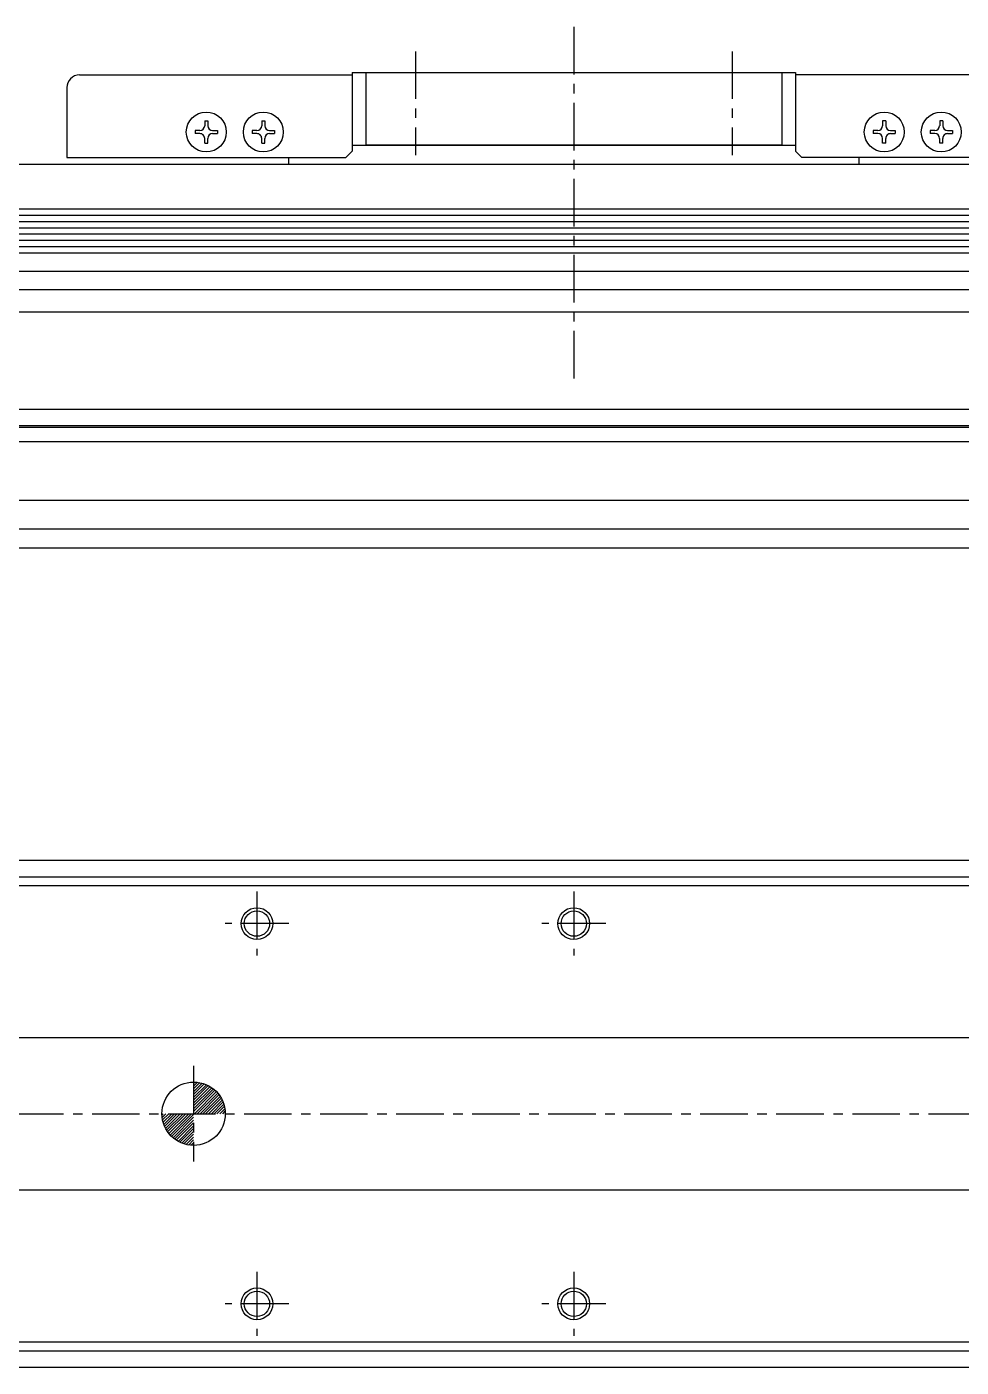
# Model space of a CAD drawing. Extents: x -609 to 549, y 145 to 558.
# Drawn here: x -311.1 to -163.6, y 208.3 to 419.8 of the extents above; entities that cross this region are included whole.
import ezdxf

# ---------------------------------------------------------------- set-up
doc = ezdxf.new("R2010")
doc.units = 0
doc.linetypes.add('CENTER', pattern=[12, 7.5, -1.5, 1.5, -1.5])
doc.linetypes.add('CONTINOUS', pattern=[0])
doc.layers.get('0').update_dxf_attribs({"linetype": 'CONTINUOUS'})
doc.layers.add('CENTER', color=1, linetype='CENTER')

# ---------------------------------------------------------------- blocks, each defined once
blk = doc.blocks.new('*X8')
at = {"color": 0}
for p, q in [((-284.77, 253.05), (-284.58, 253.25)), ((-284.77, 252.6), (-284.16, 253.21)), ((-284.77, 252.16), (-283.78, 253.15)), ((-284.77, 251.71), (-283.42, 253.06)), ((-284.77, 251.26), (-283.08, 252.96)), ((-284.77, 250.82), (-282.76, 252.83)), ((-284.77, 250.37), (-282.46, 252.68)), ((-284.77, 249.92), (-282.17, 252.52)), ((-284.77, 249.47), (-281.9, 252.34)), ((-284.77, 249.03), (-281.65, 252.15)), ((-284.77, 248.58), (-281.41, 251.95)), ((-284.65, 248.25), (-281.18, 251.73)), ((-284.21, 248.25), (-280.97, 251.49)), ((-283.76, 248.25), (-280.77, 251.24)), ((-283.31, 248.25), (-280.58, 250.98)), ((-282.87, 248.25), (-280.41, 250.7)), ((-282.42, 248.25), (-280.26, 250.41)), ((-281.97, 248.25), (-280.13, 250.1)), ((-281.52, 248.25), (-280.01, 249.77)), ((-289.77, 248.06), (-289.57, 248.25)), ((-289.74, 247.64), (-289.13, 248.25)), ((-289.67, 247.26), (-288.68, 248.25)), ((-289.59, 246.9), (-288.23, 248.25)), ((-289.48, 246.56), (-287.78, 248.25)), ((-289.35, 246.24), (-287.34, 248.25)), ((-289.2, 245.94), (-286.89, 248.25)), ((-289.04, 245.65), (-286.44, 248.25)), ((-288.87, 245.38), (-286, 248.25)), ((-288.67, 245.12), (-285.55, 248.25)), ((-288.47, 244.88), (-285.1, 248.25)), ((-288.25, 244.66), (-284.77, 248.13)), ((-288.01, 244.44), (-284.77, 247.69)), ((-281.08, 248.25), (-279.91, 249.42)), ((-280.63, 248.25), (-279.84, 249.04)), ((-280.18, 248.25), (-279.79, 248.64)), ((-287.77, 244.25), (-284.77, 247.24)), ((-287.5, 244.06), (-284.77, 246.79)), ((-287.22, 243.89), (-284.77, 246.34)), ((-286.93, 243.74), (-284.77, 245.9)), ((-286.62, 243.6), (-284.77, 245.45)), ((-286.29, 243.49), (-284.77, 245)), ((-285.94, 243.39), (-284.77, 244.55)), ((-285.57, 243.31), (-284.77, 244.11)), ((-285.17, 243.27), (-284.77, 243.66))]:
    blk.add_line(p, q, dxfattribs=at)

msp = doc.modelspace()

# ---------------------------------------------------------------- linework, layer by layer
at = {"color": 7, "linetype": 'CONTINOUS'}
for p, q in [((-259.77, 412.56), (-189.77, 412.56)), ((-259.77, 412.56), (-259.77, 400.16)), ((-257.59, 412.56), (-257.59, 401.09)), ((-191.95, 412.56), (-191.95, 401.09)), ((-189.77, 412.56), (-189.77, 400.16)), ((-302.77, 412.16), (-259.77, 412.16)), ((-146.77, 412.16), (-189.77, 412.16)), ((-304.77, 410.16), (-304.77, 399.16)), ((-283.02, 404.91), (-282.52, 404.91)), ((-283.02, 404.91), (-283.02, 404.16)), ((-282.52, 404.91), (-282.52, 404.16)), ((-274.02, 404.91), (-273.52, 404.91)), ((-274.02, 404.91), (-274.02, 404.16)), ((-273.52, 404.91), (-273.52, 404.16)), ((-176.02, 404.91), (-176.02, 404.16)), ((-175.52, 404.91), (-176.02, 404.91)), ((-175.52, 404.91), (-175.52, 404.16)), ((-167.02, 404.91), (-167.02, 404.16)), ((-166.52, 404.91), (-167.02, 404.91)), ((-166.52, 404.91), (-166.52, 404.16)), ((-283.77, 403.41), (-284.52, 403.41)), ((-284.52, 403.41), (-284.52, 402.91)), ((-283.77, 402.91), (-284.52, 402.91)), ((-283.02, 401.41), (-283.02, 402.16)), ((-282.52, 401.41), (-282.52, 402.16)), ((-281.78, 403.41), (-281.02, 403.41)), ((-281.78, 402.91), (-281.02, 402.91)), ((-281.02, 403.41), (-281.02, 402.91)), ((-274.77, 403.41), (-275.52, 403.41)), ((-275.52, 403.41), (-275.52, 402.91)), ((-274.77, 402.91), (-275.52, 402.91)), ((-274.02, 401.41), (-274.02, 402.16)), ((-273.52, 401.41), (-273.52, 402.16)), ((-272.78, 403.41), (-272.02, 403.41)), ((-272.78, 402.91), (-272.02, 402.91)), ((-272.02, 403.41), (-272.02, 402.91)), ((-176.77, 403.41), (-177.52, 403.41)), ((-177.52, 403.41), (-177.52, 402.91)), ((-176.77, 402.91), (-177.52, 402.91)), ((-176.02, 401.41), (-176.02, 402.16)), ((-175.52, 401.41), (-175.52, 402.16)), ((-174.78, 403.41), (-174.02, 403.41)), ((-174.78, 402.91), (-174.02, 402.91)), ((-174.02, 403.41), (-174.02, 402.91)), ((-167.77, 403.41), (-168.52, 403.41)), ((-168.52, 403.41), (-168.52, 402.91)), ((-167.77, 402.91), (-168.52, 402.91)), ((-167.02, 401.41), (-167.02, 402.16)), ((-166.52, 401.41), (-166.52, 402.16)), ((-165.78, 403.41), (-165.02, 403.41)), ((-165.78, 402.91), (-165.02, 402.91)), ((-165.02, 403.41), (-165.02, 402.91)), ((-283.02, 401.41), (-282.52, 401.41)), ((-274.02, 401.41), (-273.52, 401.41)), ((-260.77, 399.16), (-259.77, 400.16)), ((-259.77, 401.09), (-189.77, 401.09)), ((-257.59, 401.12), (-191.95, 401.12)), ((-188.77, 399.16), (-189.77, 400.16)), ((-175.52, 401.41), (-176.02, 401.41)), ((-166.52, 401.41), (-167.02, 401.41)), ((-435.77, 398.06), (535.23, 398.06)), ((-304.77, 399.16), (-260.77, 399.16)), ((-269.77, 399.16), (-269.77, 398.06)), ((-144.77, 399.16), (-188.77, 399.16)), ((-179.77, 399.16), (-179.77, 398.06)), ((-434.77, 391.04), (534.23, 391.04)), ((-434.77, 390.05), (534.23, 390.05)), ((-434.77, 389.06), (534.23, 389.06)), ((-434.77, 388.06), (534.23, 388.06)), ((-434.77, 387.07), (534.23, 387.07)), ((-434.77, 386.08), (534.23, 386.08)), ((-434.77, 385.09), (534.23, 385.09)), ((-434.77, 384.09), (534.23, 384.09)), ((-435.77, 381.18), (535.23, 381.18)), ((-434.77, 378.31), (534.23, 378.31)), ((-434.77, 374.81), (534.23, 374.81)), ((-437.77, 359.4), (534.23, 359.4)), ((-434.77, 356.86), (534.23, 356.86)), ((-434.77, 356.56), (534.23, 356.56)), ((-437.77, 354.33), (534.23, 354.33)), ((-435.77, 345.06), (535.23, 345.06)), ((-435.77, 340.56), (535.23, 340.56)), ((-434.77, 337.56), (534.23, 337.56)), ((-435.77, 288.25), (535.23, 288.25)), ((-435.77, 285.65), (535.23, 285.65)), ((-435.77, 284.25), (535.23, 284.25)), ((-434.77, 260.25), (534.23, 260.25)), ((-434.77, 236.25), (534.23, 236.25)), ((-435.77, 212.25), (535.23, 212.25)), ((-435.77, 210.85), (535.23, 210.85)), ((-435.77, 208.25), (535.23, 208.25))]:
    msp.add_line(p, q, dxfattribs=at)
for centre, radius in [((-282.77, 403.16), 3.15), ((-273.77, 403.16), 3.15), ((-175.77, 403.16), 3.15), ((-166.77, 403.16), 3.15), ((-274.77, 278.25), 2.5), ((-274.77, 278.25), 2), ((-224.77, 278.25), 2.5), ((-224.77, 278.25), 2), ((-284.77, 248.25), 5), ((-274.77, 218.25), 2.5), ((-274.77, 218.25), 2), ((-224.77, 218.25), 2.5), ((-224.77, 218.25), 2)]:
    msp.add_circle(centre, radius, dxfattribs=at)
for centre, radius, start, end in [((-302.77, 410.16), 2, 90, 180), ((-283.77, 404.16), 0.748, 270, 0), ((-281.78, 404.16), 0.748, 180, 270), ((-274.77, 404.16), 0.748, 270, 0), ((-272.78, 404.16), 0.748, 180, 270), ((-176.77, 404.16), 0.748, 270, 0), ((-174.78, 404.16), 0.748, 180, 270), ((-167.77, 404.16), 0.748, 270, 0), ((-165.78, 404.16), 0.748, 180, 270), ((-283.77, 402.16), 0.748, 0, 90.0001), ((-281.78, 402.16), 0.748, 90, 180), ((-274.77, 402.16), 0.748, 0, 90.0001), ((-272.78, 402.16), 0.748, 90, 180), ((-176.77, 402.16), 0.748, 360, 90), ((-174.78, 402.16), 0.748, 89.9999, 180), ((-167.77, 402.16), 0.748, 360, 90), ((-165.78, 402.16), 0.748, 89.9999, 180)]:
    msp.add_arc(centre, radius, start, end, dxfattribs=at)
at = {"layer": 'CENTER', "color": 1, "linetype": 'CENTER'}
for p, q in [((-224.77, 419.76), (-224.77, 363.18)), ((-249.77, 415.88), (-249.77, 399.53)), ((-199.77, 415.88), (-199.77, 399.53)), ((-274.77, 283.29), (-274.77, 273.21)), ((-224.77, 283.29), (-224.77, 273.21)), ((-269.73, 278.25), (-279.81, 278.25)), ((-219.73, 278.25), (-229.81, 278.25)), ((-284.77, 255.79), (-284.77, 240.71)), ((-480.8, 248.25), (545.16, 248.25)), ((-274.77, 223.29), (-274.77, 213.21)), ((-224.77, 223.29), (-224.77, 213.21)), ((-269.73, 218.25), (-279.81, 218.25)), ((-219.73, 218.25), (-229.81, 218.25))]:
    msp.add_line(p, q, dxfattribs=at)

# ---------------------------------------------------------------- block references
at = {"color": 7, "linetype": 'CONTINUOUS'}
msp.add_blockref('*X8', (0, 0), dxfattribs=at)

doc.saveas('drawing.dxf')
